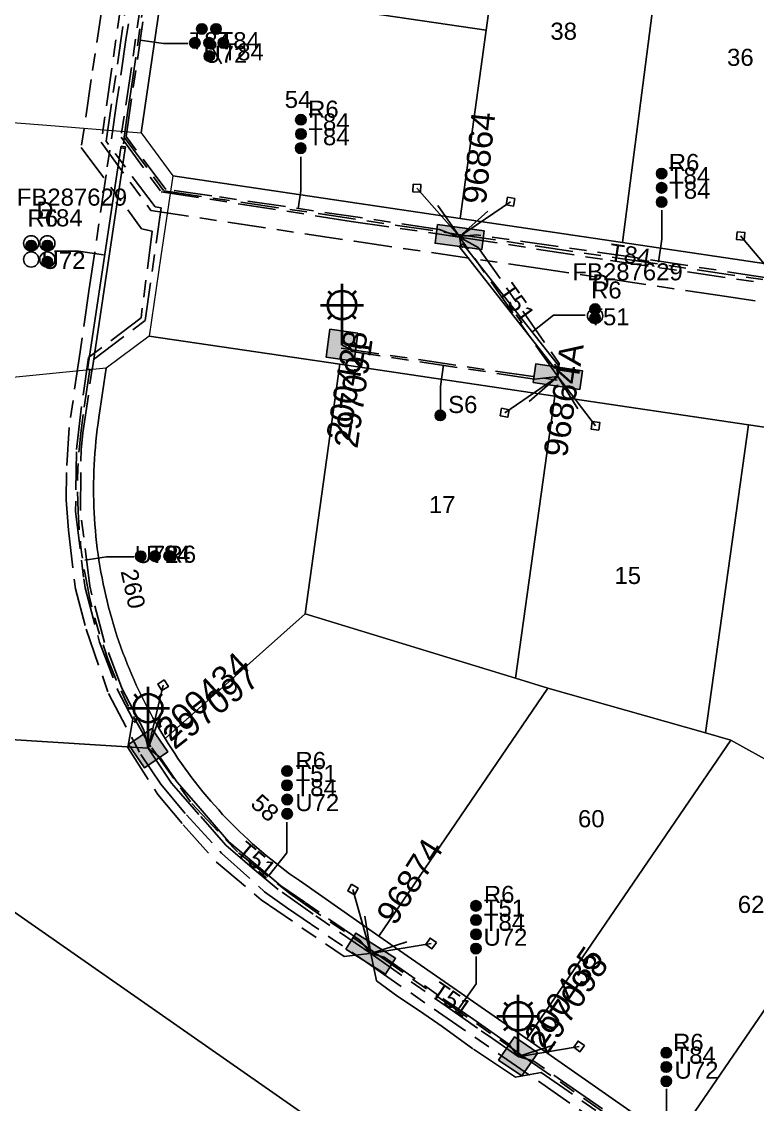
# Model space of a CAD drawing. Header units: metres. Extents: x 282960 to 285195, y 6134329 to 6136665.
# Drawn here: x 283274.2 to 283351.6, y 6135811.4 to 6135925.4 of the extents above; entities that cross this region are included whole.
import ezdxf
from ezdxf.enums import TextEntityAlignment as Align

# ---------------------------------------------------------------- set-up
doc = ezdxf.new("R2010")
doc.units = ezdxf.units.M
doc.linetypes.add('Cable Exist UG', pattern=[8.2, 4, -1.2, 1.8, -1.2])
doc.layers.get('0').update_dxf_attribs({"color": 6})
doc.layers.add('Cadastre Land Parcels_SP_EXT', color=9, linetype='Continuous', lineweight=5)
doc.layers.add('Cadastre Roads_SP_EXT', color=9, linetype='Continuous', lineweight=5)
for name, color, linetype in [('Duct_SP_EXT', 7, 'Continuous'), ('Equip_SP_SL_EXT', 7, 'Continuous'), ('Mains_HV_EXT', 7, 'Continuous'), ('Mains_LV_EXT', 7, 'Continuous'), ('Mains_SL_EXT', 7, 'Continuous'), ('Services_SP_EXT', 7, 'Continuous'), ('SupportsUG_SP_LV_EXT', 7, 'Continuous'), ('SupportsUG_SP_LV_SL_EXT', 7, 'Continuous'), ('Trench_SP_EXT', 7, 'Continuous')]:
    doc.layers.add(name, color=color, linetype=linetype)
doc.styles.add('COLUMN_LABEL', font='arial.ttf')
doc.styles.add('iecARIAL', font='arial.ttf', dxfattribs={"height": 2})
doc.styles.add('POLE_LABEL', font='arial.ttf')
doc.styles.get("Standard").update_dxf_attribs({"font": 'arial.ttf'})

# ---------------------------------------------------------------- blocks, each defined once
blk = doc.blocks.new('COLUMN_EXT')
blk.add_hatch(color=256).paths.add_polyline_path([(-1.49, 1.48), (-1.49, -1.49), (1.48, -1.49), (1.48, 1.48)])
blk.add_lwpolyline([(-1.49, -1.49), (1.48, -1.49), (1.48, 1.48), (-1.49, 1.48)], close=True)
for tag, height, style, flags, p in [('ASSET_NUM', 2.5, 'COLUMN_LABEL', 8, (2, 2)), ('STRUCTURE_PLANT_NUMBER', 0.2, 'POLE_LABEL', 9, (1.81, 0.03)), ('STREET_CODE', 0.2, 'COLUMN_LABEL', 9, (1.81, -0.2))]:
    blk.add_attdef(tag, text='', height=height, dxfattribs=dict(style=style, flags=flags)).set_placement(p, align=Align.MIDDLE_LEFT)
at = {"flags": 9}
for tag, p in [('COLUMN_TYPE', (1.81, -0.4)), ('OWNED_BY', (1.81, -0.6)), ('STATE', (1.81, -0.8)), ('USAGE', (1.81, -1)), ('LEGEND', (1.81, -1.2)), ('STREETNAME', (1.81, -1.6)), ('SUBURB', (1.81, -1.8)), ('LOCATION', (1.81, -1.4)), ('NOTES', (1.81, -2))]:
    blk.add_attdef(tag, text='', height=0.2, dxfattribs=at).set_placement(p, align=Align.MIDDLE_LEFT)
at = {"flags": 1}
blk.add_attdef('Z', (1.81, -2.35), '', height=0.2, dxfattribs=at)
blk = doc.blocks.new('PILLAR_EXT')
blk.add_hatch(color=256).paths.add_polyline_path([(-2.475, 0.99), (-2.475, -0.99), (2.475, -0.99), (2.475, 0.99)])
blk.add_lwpolyline([(-2.475, -0.99), (2.475, -0.99), (2.475, 0.99), (-2.475, 0.99)], close=True)
at = {"style": 'iecARIAL', "flags": 8}
blk.add_attdef('ASSET_NUM', (1.5, 3.5), '', height=2.5, dxfattribs=at)
for tag, p, flags in [('OWNED_BY', (0, -0.2), 9), ('STATE', (0, -0.4), 9), ('SUPPORT_TYPE', (0, -0.6), 9), ('USAGE', (0, -0.8), 9), ('LEGEND', (0, -1), 9), ('LOCATION', (0, -1.2), 9), ('STREETNAME', (0, -1.8), 9), ('SUBURB', (0, -2), 1), ('NOTES', (0, -1.4), 9), ('PARENT', (0, -1.6), 9)]:
    blk.add_attdef(tag, p, '', height=0.2, dxfattribs=dict(flags=flags))
blk = doc.blocks.new('DUCT_EXT')
blk.add_circle((0, 0.8), 0.8)
at = {"flags": 1}
blk.add_attdef('Z', (0, 0), '', height=0.2, dxfattribs=at)
at = {"flags": 9}
for tag, p in [('DUCT_CODE', (0, 0)), ('XSECT_TYPE', (0, -0.2)), ('STATE', (0, -0.6)), ('FB_REFERENCE', (0, -0.4)), ('NOTES', (0, -0.8))]:
    blk.add_attdef(tag, text='', height=0.2, dxfattribs=at).set_placement(p, align=Align.MIDDLE_LEFT)
blk = doc.blocks.new('SL_LANTERN_EXT')
at = {"lineweight": 40}
for p, q in [((0, 1.97), (0, 6.47)), ((-1.46, 5.68), (-1.06, 5.28)), ((1.46, 5.68), (1.06, 5.28)), ((-2.25, 4.22), (2.25, 4.22)), ((-1.46, 2.76), (-1.06, 3.16)), ((0, 0), (0, 2.72)), ((1.46, 2.76), (1.06, 3.16))]:
    blk.add_line(p, q, dxfattribs=at)
blk.add_circle((0, 4.22), 1.5, dxfattribs=at)
at = {"style": 'iecARIAL', "flags": 8}
blk.add_attdef('ASSET_NUM', (1.5, 1.5), '', height=2.5, dxfattribs=at)
for tag, p, height, flags in [('CONSTRUCTED_VOLTAGE', (0.98, -0.65), 0.2, 9), ('CONTROL_TYPE', (0.98, -0.85), 0.2, 9), ('LANTERN_PURPOSE', (0.98, -1.05), 0.2, 9), ('LANTERN_TYPE', (0.98, -1.25), 0.2, 9), ('LNUMBER', (2.18, -3.25), 2.5, 8), ('OPERATING_VOLTAGE', (0.98, -1.65), 0.2, 9), ('ORIENTATION', (0.98, -1.85), 0.2, 9), ('OWNED_BY', (0.98, -2.05), 0.2, 9), ('STATE', (0.98, -2.25), 0.2, 9), ('NO_PHASES', (0.98, -1.45), 0.2, 9), ('USAGE', (0.98, -2.45), 0.2, 9), ('CEXIST', (0.98, -2.65), 0.2, 9), ('CNEW', (0.98, -2.85), 0.2, 9), ('CNUMBER', (0.98, -3.05), 0.2, 9), ('CREMOVE', (0.98, -3.25), 0.2, 9), ('CREPLACE', (0.98, -3.45), 0.2, 9), ('LKINGHEIGHT', (0.98, -3.65), 0.2, 9), ('LBRACKET', (0.98, -3.85), 0.2, 9), ('LBRACKETVOCAB', (0.98, -4.05), 0.2, 9), ('LCATEGORY', (0.98, -4.25), 0.2, 9), ('LCHARGE1', (0.98, -4.45), 0.2, 9), ('LCHARGE1PERCENT', (0.98, -4.65), 0.2, 9), ('LCHARGE2', (0.98, -4.85), 0.2, 9), ('LCHARGE2PERCENT', (0.98, -5.05), 0.2, 9), ('LCHARGE3', (0.98, -5.25), 0.2, 9), ('LCHARGE3PERCENT', (0.98, -5.45), 0.2, 9), ('LEXIST', (0.98, -5.65), 0.2, 9), ('LLAMP', (0.98, -5.85), 0.2, 9), ('LLAMPVOCAB', (0.98, -6.05), 0.2, 9), ('LMAST', (0.98, -6.25), 0.2, 9), ('LMASTVOCAB', (0.98, -6.45), 0.2, 9), ('LNEW', (0.98, -6.65), 0.2, 9), ('LANTNUMBER', (0.98, -6.85), 0.2, 9), ('LOUTREACH', (0.98, -7.25), 0.2, 9), ('LOUTREACHVOCAB', (0.98, -7.45), 0.2, 9), ('LRATECODE', (0.98, -7.65), 0.2, 9), ('LREMOVE', (0.98, -7.85), 0.2, 9), ('LREPLACE', (0.98, -8.05), 0.2, 9), ('STREETNAME', (0.98, -9.25), 0.2, 9), ('LTYPE', (0.98, -8.25), 0.2, 9), ('LTYPEVOCAB', (0.98, -8.45), 0.2, 9), ('LEGEND', (0.98, -8.65), 0.2, 9), ('LOCATION', (0.98, -8.85), 0.2, 9), ('NOTES', (0.98, -9.05), 0.2, 9), ('SUBURB', (0.98, -9.45), 0.2, 1)]:
    blk.add_attdef(tag, p, '', height=height, dxfattribs=dict(flags=flags))
blk = doc.blocks.new('CCP_EXT')
at = {"flags": 9}
for tag, p in [('STATE', (0, -1.8)), ('LEGEND', (0, -1.4)), ('LIFE_SUPPORT', (0, -1.6)), ('NOTES', (0, -2))]:
    blk.add_attdef(tag, text='', height=0.2, dxfattribs=at).set_placement(p, align=Align.MIDDLE_LEFT)
blk.add_wipeout([(0, 0.57), (0.57, 0), (0, -0.57), (-0.57, 0)])
blk.add_lwpolyline([(-0.57, 0), (0, 0.57), (0.57, 0), (0, -0.57), (-0.57, 0)])
at = {"flags": 1}
blk.add_attdef('Z', (0, 0), '', height=0.2, dxfattribs=at)
at = {"flags": 9}
for tag, p in [('CCP_TYPE', (0, 0)), ('CONSTRUCTED_VOLTAGE', (0, -0.2)), ('OPERATING_VOLTAGE', (0, -0.6)), ('ORIENTATION', (0, -0.8)), ('OWNED_BY', (0, -1)), ('NO_PHASES', (0, -0.4)), ('USAGE', (0, -1.2))]:
    blk.add_attdef(tag, text='', height=0.2, dxfattribs=at).set_placement(p, align=Align.MIDDLE_LEFT)
blk = doc.blocks.new('CABLE_LARGE_EXT')
h = blk.add_hatch(color=256)
edge = h.paths.add_edge_path()
edge.add_arc((0, 0.55), 0.55, 0, 360)
blk.add_circle((0, 0.55), 0.55)
at = {"flags": 1}
blk.add_attdef('Z', (0, 0), '', height=0.2, dxfattribs=at)
at = {"flags": 9}
for tag, p in [('COND_CODE', (0, 0)), ('STATE', (0, -0.4)), ('XSECT_SIZE', (0, -0.6)), ('FB_REFERENCE', (0, -0.2)), ('NOTES', (0, -0.8))]:
    blk.add_attdef(tag, text='', height=0.2, dxfattribs=at).set_placement(p, align=Align.MIDDLE_LEFT)

msp = doc.modelspace()

# ---------------------------------------------------------------- linework, layer by layer
at = {"layer": 'Cadastre Land Parcels_SP_EXT', "linetype": 'Continuous'}
for points in [[(283325.78, 6135944.35), (283292, 6135949.36), (283289.1, 6135929.57), (283323.08, 6135924.54), (283325.78, 6135944.35)], [(283342.56, 6135941.87), (283325.78, 6135944.35), (283323.08, 6135924.54), (283320.37, 6135904.72), (283337.43, 6135902.19), (283342.56, 6135941.87)], [(283337.43, 6135902.19), (283354.45, 6135899.67), (283359.33, 6135939.38), (283342.56, 6135941.87), (283337.43, 6135902.19)], [(283323.08, 6135924.54), (283289.1, 6135929.57), (283286.77, 6135913.74), (283290.12, 6135909.2), (283320.37, 6135904.72), (283323.08, 6135924.54)], [(283304.04, 6135863.08), (283307.7, 6135889.36), (283287.62, 6135892.33), (283283.1, 6135888.95), (283282.34, 6135883.77), (283282.25, 6135883.15), (283282.17, 6135882.52), (283282.09, 6135881.9), (283282.02, 6135881.27), (283281.97, 6135880.65), (283281.91, 6135880.02), (283281.87, 6135879.39), (283281.83, 6135878.76), (283281.81, 6135878.14), (283281.79, 6135877.51), (283281.77, 6135876.88), (283281.77, 6135876.25), (283281.77, 6135875.62), (283281.79, 6135874.99), (283281.81, 6135874.36), (283281.83, 6135873.73), (283281.87, 6135873.11), (283281.91, 6135872.48), (283281.97, 6135871.85), (283282.03, 6135871.23), (283282.09, 6135870.6), (283282.17, 6135869.98), (283282.25, 6135869.35), (283282.34, 6135868.73), (283282.44, 6135868.11), (283282.55, 6135867.49), (283282.67, 6135866.87), (283282.79, 6135866.25), (283282.92, 6135865.64), (283283.06, 6135865.02), (283283.2, 6135864.41), (283283.36, 6135863.8), (283283.52, 6135863.19), (283283.69, 6135862.59), (283283.87, 6135861.98), (283284.05, 6135861.38), (283284.24, 6135860.78), (283284.44, 6135860.19), (283284.65, 6135859.59), (283284.87, 6135859), (283285.09, 6135858.41), (283285.32, 6135857.83), (283285.56, 6135857.25), (283285.8, 6135856.67), (283286.05, 6135856.09), (283286.31, 6135855.52), (283286.58, 6135854.95), (283286.85, 6135854.38), (283287.13, 6135853.82), (283287.42, 6135853.26), (283287.72, 6135852.7), (283288.02, 6135852.15), (283288.33, 6135851.6), (283288.64, 6135851.06), (283288.97, 6135850.52), (283289.3, 6135849.98), (283304.04, 6135863.08)], [(283304.04, 6135863.08), (283326.18, 6135856.32), (283330.32, 6135886.01), (283307.7, 6135889.36), (283304.04, 6135863.08)], [(283350.68, 6135883), (283330.32, 6135886.01), (283326.18, 6135856.32), (283329.59, 6135855.28), (283346.16, 6135850.55), (283350.68, 6135883)], [(283368.66, 6135880.34), (283350.68, 6135883), (283346.16, 6135850.55), (283348.83, 6135849.79), (283363.27, 6135841.8), (283368.66, 6135880.34)], [(283329.59, 6135855.28), (283326.18, 6135856.32), (283304.04, 6135863.08), (283289.3, 6135849.98), (283289.63, 6135849.45), (283289.96, 6135848.92), (283290.31, 6135848.39), (283290.66, 6135847.87), (283291.02, 6135847.35), (283291.38, 6135846.84), (283291.75, 6135846.33), (283292.13, 6135845.83), (283292.51, 6135845.33), (283292.9, 6135844.83), (283293.29, 6135844.35), (283293.7, 6135843.86), (283294.1, 6135843.38), (283294.52, 6135842.91), (283294.94, 6135842.44), (283295.36, 6135841.98), (283295.8, 6135841.52), (283296.23, 6135841.07), (283296.68, 6135840.62), (283297.12, 6135840.18), (283297.58, 6135839.75), (283298.04, 6135839.32), (283298.5, 6135838.89), (283298.97, 6135838.48), (283299.45, 6135838.06), (283299.93, 6135837.66), (283300.42, 6135837.26), (283300.91, 6135836.87), (283301.4, 6135836.48), (283301.91, 6135836.1), (283302.41, 6135835.73), (283302.92, 6135835.36), (283303.44, 6135835), (283311.81, 6135829.17), (283329.59, 6135855.28)], [(283346.16, 6135850.55), (283329.59, 6135855.28), (283311.81, 6135829.17), (283327.37, 6135818.33), (283348.83, 6135849.79), (283346.16, 6135850.55)], [(283363.27, 6135841.8), (283348.83, 6135849.79), (283327.37, 6135818.33), (283342.89, 6135807.49), (283365.5, 6135840.57), (283363.27, 6135841.8)], [(283342.89, 6135807.49), (283356.48, 6135798), (283379.09, 6135831.08), (283374.1, 6135834.56), (283365.5, 6135840.57), (283342.89, 6135807.49)]]:
    msp.add_lwpolyline(points, close=True, dxfattribs=at)
msp.add_lwpolyline([(283439.35, 6135715.85), (283253.22, 6135845.78), (283253.22, 6135845.78), (283243.64, 6135852.47), (283233.01, 6135859.89), (283219.92, 6135869.03), (283205.02, 6135767.79)], dxfattribs=at)
msp.add_lwpolyline([(283439.35, 6135715.85), (283253.22, 6135845.78), (283253.22, 6135845.78), (283243.64, 6135852.47), (283233.01, 6135859.89), (283219.92, 6135869.03), (283205.02, 6135767.79)], dxfattribs=at)
at = {"layer": 'Cadastre Roads_SP_EXT', "linetype": 'Continuous'}
msp.add_lwpolyline([(283269.48, 6135932.82), (283266.91, 6135915.32), (283276.84, 6135914.53), (283286.77, 6135913.74), (283289.09, 6135929.57)], dxfattribs=at)
at = {"layer": 'Duct_SP_EXT'}
for p, q in [((283284.64, 6135912.15), (283281.15, 6135888.83)), ((283285.11, 6135912.07), (283281.62, 6135888.76)), ((283284.67, 6135912.34), (283284.64, 6135912.15)), ((283284.64, 6135912.15), (283284.88, 6135912.11)), ((283284.67, 6135912.34), (283284.9, 6135912.3)), ((283285.11, 6135912.07), (283284.88, 6135912.11)), ((283285.14, 6135912.27), (283284.9, 6135912.3)), ((283285.14, 6135912.27), (283285.11, 6135912.07)), ((283320.24, 6135901.75), (283320.43, 6135901.9)), ((283320.24, 6135901.75), (283330.33, 6135888.92)), ((283320.62, 6135902.05), (283320.43, 6135901.9)), ((283320.62, 6135902.05), (283330.71, 6135889.22)), ((283281.15, 6135888.83), (283281.38, 6135888.8)), ((283330.33, 6135888.92), (283330.52, 6135889.07)), ((283330.71, 6135889.22), (283330.52, 6135889.07)), ((283281.62, 6135888.76), (283281.38, 6135888.8))]:
    msp.add_line(p, q, dxfattribs=at)
for points in [[(283291.71, 6135923.12), (283289.15, 6135923.12), (283286.68, 6135923.48)], [(283295.25, 6135920.98), (283294.25, 6135922.71)], [(283303.6, 6135911.21), (283303.6, 6135907.66), (283303.31, 6135905.74)], [(283341.57, 6135905.6), (283341.57, 6135902.53), (283341.21, 6135900.12)], [(283277.65, 6135901.28), (283280.18, 6135901.28), (283282.83, 6135900.87)], [(283333.51, 6135894.52), (283330.19, 6135894.52), (283328, 6135892.81)], [(283318.28, 6135884.47), (283318.28, 6135887.04), (283318.61, 6135889.32)], [(283286.06, 6135869.09), (283283.12, 6135869.09), (283280.85, 6135868.75)], [(283302.12, 6135841.16), (283302.12, 6135837.93), (283300.24, 6135835.58)], [(283322.02, 6135827.03), (283322.02, 6135824.12), (283320.18, 6135821.49)], [(283342.06, 6135813.07), (283342.06, 6135810.49), (283340.05, 6135807.62)]]:
    msp.add_lwpolyline(points, dxfattribs=at)
at = {"layer": 'Mains_LV_EXT', "linetype": 'Cable Exist UG'}
msp.add_lwpolyline([(283330.63, 6135888.07), (283320.3, 6135902.76)], dxfattribs=at)
at = {"layer": 'Mains_SL_EXT', "linetype": 'Cable Exist UG'}
for points in [[(283320.3, 6135902.76), (283322.26, 6135901.67), (283330.76, 6135889.46), (283330.63, 6135888.07)], [(283330.63, 6135888.07), (283328.16, 6135887.81), (283309.41, 6135890.64), (283307.92, 6135891.38)]]:
    msp.add_lwpolyline(points, dxfattribs=at)
at = {"layer": 'Services_SP_EXT'}
msp.add_lwpolyline([(283257.39, 6135850.86), (283287.53, 6135848.95)], dxfattribs=at)
at = {"layer": 'Trench_SP_EXT', "linetype": 'Cable Exist UG'}
for points in [[(283289.26, 6135942.38), (283287.41, 6135929.82), (283285.69, 6135918.09), (283285.39, 6135916.07), (283285.39, 6135916.07), (283284.99, 6135913.29)], [(283285.02, 6135913.52), (283284.99, 6135913.29), (283284.93, 6135912.56)], [(283320.29, 6135902.81), (283317.63, 6135906.64)], [(283320.29, 6135902.81), (283323.56, 6135905.76)], [(283320.29, 6135902.81), (283320.43, 6135901.9), (283320.65, 6135901.62)], [(283307.84, 6135891.05), (283330.57, 6135887.69)], [(283330.28, 6135889.37), (283330.52, 6135889.07), (283330.63, 6135888.07)], [(283330.63, 6135888.07), (283327.04, 6135884.98)], [(283330.63, 6135888.07), (283333.09, 6135884.1)], [(283287.51, 6135848.94), (283289.19, 6135853.34)], [(283310.94, 6135827.32), (283310.17, 6135832.1)], [(283310.94, 6135827.32), (283315.13, 6135828.69)], [(283326.46, 6135816.5), (283330.69, 6135817.84)]]:
    msp.add_lwpolyline(points, dxfattribs=at)
msp.add_lwpolyline([(283281.38, 6135888.8), (283280.69, 6135884.09), (283280.69, 6135884.09, 0.178161), (283287.79, 6135849.09)], format="xyb", dxfattribs=at)

# ---------------------------------------------------------------- block references
at = {"layer": 'Duct_SP_EXT'}
for name, p in [('CABLE_LARGE_EXT', (283293.17, 6135924.12)), ('CABLE_LARGE_EXT', (283294.67, 6135924.12)), ('CABLE_LARGE_EXT', (283292.43, 6135922.65)), ('CABLE_LARGE_EXT', (283293.93, 6135922.65)), ('CABLE_LARGE_EXT', (283295.43, 6135922.65)), ('CABLE_LARGE_EXT', (283293.95, 6135921.26)), ('CABLE_LARGE_EXT', (283303.59, 6135914.56)), ('CABLE_LARGE_EXT', (283303.6, 6135913.06)), ('CABLE_LARGE_EXT', (283303.57, 6135911.56)), ('CABLE_LARGE_EXT', (283341.55, 6135908.89)), ('CABLE_LARGE_EXT', (283341.55, 6135907.39)), ('CABLE_LARGE_EXT', (283341.55, 6135905.89)), ('DUCT_EXT', (283275.21, 6135901.3)), ('DUCT_EXT', (283276.91, 6135901.3)), ('CABLE_LARGE_EXT', (283275.21, 6135901.3)), ('CABLE_LARGE_EXT', (283276.91, 6135901.3)), ('DUCT_EXT', (283275.21, 6135899.6)), ('DUCT_EXT', (283276.91, 6135899.6)), ('CABLE_LARGE_EXT', (283276.91, 6135899.6)), ('CABLE_LARGE_EXT', (283334.55, 6135894.62)), ('DUCT_EXT', (283334.55, 6135893.67)), ('CABLE_LARGE_EXT', (283334.55, 6135893.67)), ('CABLE_LARGE_EXT', (283318.26, 6135883.43)), ('CABLE_LARGE_EXT', (283286.73, 6135868.6)), ('CABLE_LARGE_EXT', (283288.23, 6135868.61)), ('CABLE_LARGE_EXT', (283289.73, 6135868.63)), ('CABLE_LARGE_EXT', (283302.14, 6135845.99)), ('CABLE_LARGE_EXT', (283302.13, 6135844.49)), ('CABLE_LARGE_EXT', (283302.15, 6135842.99)), ('CABLE_LARGE_EXT', (283302.15, 6135841.49)), ('CABLE_LARGE_EXT', (283322.01, 6135831.8)), ('CABLE_LARGE_EXT', (283322.02, 6135830.3)), ('CABLE_LARGE_EXT', (283322.03, 6135828.8)), ('CABLE_LARGE_EXT', (283322.01, 6135827.3)), ('CABLE_LARGE_EXT', (283342.04, 6135816.33)), ('CABLE_LARGE_EXT', (283342.04, 6135814.83)), ('CABLE_LARGE_EXT', (283342.04, 6135813.33))]:
    msp.add_blockref(name, p, dxfattribs=at)
at = {"layer": 'Equip_SP_SL_EXT'}
ref = msp.add_blockref('SL_LANTERN_EXT', (283307.92, 6135891.38), dxfattribs=at)
ref.add_attrib('ASSET_NUM', '200428', dxfattribs={"layer": '0', "height": 2.5, "rotation": 80.3332, "style": 'iecARIAL'}).set_placement((283309.42, 6135892.88), align=Align.MIDDLE_RIGHT)
ref = msp.add_blockref('SL_LANTERN_EXT', (283287.51, 6135848.94), dxfattribs=at)
ref.add_attrib('ASSET_NUM', '200434', dxfattribs={"layer": '0', "height": 2.5, "rotation": 42.7061, "style": 'iecARIAL'}).set_placement((283289.01, 6135850.44), align=Align.MIDDLE_LEFT)
ref = msp.add_blockref('SL_LANTERN_EXT', (283326.46, 6135816.5), dxfattribs=at)
ref.add_attrib('ASSET_NUM', '200435', dxfattribs={"layer": '0', "height": 2.5, "rotation": 55.6324, "style": 'iecARIAL'}).set_placement((283327.96, 6135818), align=Align.MIDDLE_LEFT)
at = {"layer": 'SupportsUG_SP_LV_EXT'}
ref = msp.add_blockref('PILLAR_EXT', (283320.3, 6135902.76), dxfattribs=dict(at, rotation=172.2348339229951))
ref.add_attrib('ASSET_NUM', '96864', dxfattribs={"layer": '0', "height": 2.5, "rotation": 83.9825, "style": 'iecARIAL'}).set_placement((283321.8, 6135906.26), align=Align.MIDDLE_LEFT)
ref = msp.add_blockref('PILLAR_EXT', (283330.63, 6135888.07), dxfattribs=dict(at, rotation=351.469234309247))
ref.add_attrib('ASSET_NUM', '96864A', dxfattribs={"layer": '0', "height": 2.5, "rotation": 81.4461, "style": 'iecARIAL'}).set_placement((283332.13, 6135891.57), align=Align.MIDDLE_RIGHT)
ref = msp.add_blockref('PILLAR_EXT', (283310.94, 6135827.32), dxfattribs=dict(at, rotation=327.7487294497566))
ref.add_attrib('ASSET_NUM', '96874', dxfattribs={"layer": '0', "height": 2.5, "rotation": 57.7835, "style": 'iecARIAL'}).set_placement((283312.44, 6135830.82), align=Align.MIDDLE_LEFT)
at = {"layer": 'SupportsUG_SP_LV_SL_EXT'}
ref = msp.add_blockref('COLUMN_EXT', (283307.92, 6135891.38), dxfattribs=dict(at, rotation=352.3331955932637))
ref.add_attrib('ASSET_NUM', '297091', dxfattribs={"layer": '0', "height": 2.5, "rotation": 82.0284, "style": 'COLUMN_LABEL'}).set_placement((283309.92, 6135892.13), align=Align.MIDDLE_RIGHT)
ref = msp.add_blockref('COLUMN_EXT', (283287.53, 6135848.95), dxfattribs=dict(at, rotation=304.1466288170173))
ref.add_attrib('ASSET_NUM', '297097', dxfattribs={"layer": '0', "height": 2.5, "rotation": 38.1366, "style": 'COLUMN_LABEL'}).set_placement((283289.53, 6135849.7), align=Align.MIDDLE_LEFT)
ref = msp.add_blockref('COLUMN_EXT', (283326.46, 6135816.5), dxfattribs=dict(at, rotation=145.6418492371006))
ref.add_attrib('ASSET_NUM', '297098', dxfattribs={"layer": '0', "height": 2.5, "rotation": 55.6324, "style": 'COLUMN_LABEL'}).set_placement((283328.46, 6135817.25), align=Align.MIDDLE_LEFT)

# ---------------------------------------------------------------- texts
at = {"layer": 'Cadastre Land Parcels_SP_EXT'}
for s, p in [('38', (283329.85, 6135923.53)), ('36', (283348.44, 6135920.78)), ('54', (283301.89, 6135916.35)), ('17', (283317.06, 6135873.69)), ('15', (283336.59, 6135866.23)), ('60', (283332.75, 6135840.62)), ('62', (283349.57, 6135831.6))]:
    msp.add_text(s, height=1.8, dxfattribs=at).set_placement(p)
for s, rotation, p in [('260', 282.4041, (283284.61, 6135867.58)), ('58', 317.5183, (283298.18, 6135842.95))]:
    msp.add_text(s, height=1.8, rotation=rotation, dxfattribs=at).set_placement(p)
at = {"layer": 'Duct_SP_EXT'}
for s, p in [('T84', (283291.89, 6135922.52)), ('T84', (283294.94, 6135922.53)), ('T84', (283295.36, 6135921.36)), ('U72', (283293.34, 6135921.1)), ('R6', (283304.35, 6135915.32)), ('T84', (283304.38, 6135913.98)), ('T84', (283304.38, 6135912.42)), ('R6', (283342.31, 6135909.71)), ('T84', (283342.32, 6135908.32)), ('T84', (283342.36, 6135906.79)), ('FB287629', (283273.7, 6135906.06)), ('D', (283275.75, 6135904.69)), ('R6', (283274.82, 6135903.86)), ('T84', (283276.29, 6135903.88)), ('U72', (283276.31, 6135899.4)), ('FB287629', (283332.17, 6135898.2)), ('R6', (283334.13, 6135896.29)), ('D', (283334.26, 6135897.03)), ('T51', (283333.85, 6135893.47)), ('S6', (283319.09, 6135884.23)), ('U72', (283286.1, 6135868.44)), ('T84', (283287.64, 6135868.47)), ('R6', (283289.35, 6135868.47)), ('R6', (283303.02, 6135846.75)), ('T51', (283303.04, 6135845.38)), ('T84', (283303.04, 6135843.88)), ('U72', (283303.01, 6135842.32)), ('R6', (283322.85, 6135832.65)), ('T51', (283322.85, 6135831.21)), ('T84', (283322.85, 6135829.71)), ('U72', (283322.81, 6135828.15)), ('R6', (283342.76, 6135817.08)), ('T84', (283342.92, 6135815.72)), ('U72', (283342.92, 6135814.15))]:
    msp.add_text(s, height=1.8, dxfattribs=at).set_placement(p)
at = {"layer": 'Mains_LV_EXT'}
for s, rotation, p in [('T84', 351.6169, (283335.96, 6135900.32)), ('T51', 305.6103, (283324.34, 6135897.07)), ('T51', 320.2756, (283296.66, 6135837.9)), ('T51', 325.5865, (283317.14, 6135822.98))]:
    msp.add_text(s, height=1.8, rotation=rotation, dxfattribs=at).set_placement(p)

# ---------------------------------------------------------------- next in the draw order: block references
at = {"layer": 'Services_SP_EXT'}
for p, rotation in [((283315.79, 6135907.91), 311.6658945768511), ((283325.65, 6135906.48), 214.4484985391185), ((283349.87, 6135902.87), 311.4858828758739), ((283325.04, 6135884.26), 34.34182157521029), ((283334.59, 6135882.89), 127.6084339559561), ((283289.09, 6135855.57), 256.7037204859598), ((283309.07, 6135834.07), 285.4503814145821), ((283317.29, 6135828.39), 189.6621470925688), ((283332.86, 6135817.55), 189.7335986209057)]:
    msp.add_blockref('CCP_EXT', p, dxfattribs=dict(at, rotation=rotation))

# ---------------------------------------------------------------- next in the draw order: linework, layer by layer
at = {"layer": 'Cadastre Roads_SP_EXT', "linetype": 'Continuous'}
for points in [[(283354.45, 6135899.67), (283337.43, 6135902.19), (283320.37, 6135904.72), (283290.12, 6135909.2), (283288.87, 6135900.76), (283287.62, 6135892.33), (283307.7, 6135889.36), (283330.32, 6135886.01), (283350.68, 6135883), (283368.66, 6135880.34)], [(283342.89, 6135807.49), (283327.37, 6135818.33), (283311.81, 6135829.17), (283303.44, 6135835), (283302.92, 6135835.36), (283302.41, 6135835.73), (283301.91, 6135836.1), (283301.4, 6135836.48), (283300.91, 6135836.87), (283300.42, 6135837.26), (283299.93, 6135837.66), (283299.45, 6135838.06), (283298.97, 6135838.48), (283298.5, 6135838.89), (283298.04, 6135839.32), (283297.58, 6135839.75), (283297.12, 6135840.18), (283296.68, 6135840.62), (283296.23, 6135841.07), (283295.8, 6135841.52), (283295.36, 6135841.98), (283294.94, 6135842.44), (283294.52, 6135842.91), (283294.1, 6135843.38), (283293.7, 6135843.86), (283293.29, 6135844.35), (283292.9, 6135844.83), (283292.51, 6135845.33), (283292.13, 6135845.83), (283291.75, 6135846.33), (283291.38, 6135846.84), (283291.02, 6135847.35), (283290.66, 6135847.87), (283290.31, 6135848.39), (283289.96, 6135848.92), (283289.63, 6135849.45), (283289.3, 6135849.98), (283288.97, 6135850.52), (283288.64, 6135851.06), (283288.33, 6135851.6), (283288.02, 6135852.15), (283287.72, 6135852.7), (283287.42, 6135853.26), (283287.13, 6135853.82), (283286.85, 6135854.38), (283286.58, 6135854.95), (283286.31, 6135855.52), (283286.05, 6135856.09), (283285.8, 6135856.67), (283285.56, 6135857.25), (283285.32, 6135857.83), (283285.09, 6135858.41), (283284.87, 6135859), (283284.65, 6135859.59), (283284.44, 6135860.19), (283284.24, 6135860.78), (283284.05, 6135861.38), (283283.87, 6135861.98), (283283.69, 6135862.59), (283283.52, 6135863.19), (283283.36, 6135863.8), (283283.2, 6135864.41), (283283.06, 6135865.02), (283282.92, 6135865.64), (283282.79, 6135866.25), (283282.67, 6135866.87), (283282.55, 6135867.49), (283282.44, 6135868.11), (283282.34, 6135868.73), (283282.25, 6135869.35), (283282.17, 6135869.98), (283282.09, 6135870.6), (283282.03, 6135871.23), (283281.97, 6135871.85), (283281.91, 6135872.48), (283281.87, 6135873.11), (283281.83, 6135873.73), (283281.81, 6135874.36), (283281.79, 6135874.99), (283281.77, 6135875.62), (283281.77, 6135876.25), (283281.77, 6135876.88), (283281.79, 6135877.51), (283281.81, 6135878.14), (283281.83, 6135878.76), (283281.87, 6135879.39), (283281.91, 6135880.02), (283281.97, 6135880.65), (283282.02, 6135881.27), (283282.09, 6135881.9), (283282.17, 6135882.52), (283282.25, 6135883.15), (283282.34, 6135883.77), (283283.1, 6135888.95), (283272.92, 6135887.92)], [(283253.22, 6135845.78), (283439.35, 6135715.85)]]:
    msp.add_lwpolyline(points, dxfattribs=at)
at = {"layer": 'Mains_HV_EXT', "linetype": 'Cable Exist UG'}
msp.add_lwpolyline([(283287.39, 6135938.46), (283285.22, 6135923.75), (283284.23, 6135917.06), (283283.09, 6135909.31), (283281.32, 6135897.3), (283280.36, 6135890.69), (283279.2, 6135882.71), (283278.93, 6135877.98), (283278.9, 6135875.08), (283279.12, 6135871.89), (283279.87, 6135865.73), (283280.99, 6135861.48), (283283.35, 6135854.7), (283286.75, 6135848.28), (283288.86, 6135845.15), (283291.56, 6135841.93), (283295.25, 6135837.89), (283299.78, 6135833.84), (283302.19, 6135832.11), (283310.87, 6135826.13), (283328.6, 6135813.88), (283351.54, 6135797.84)], dxfattribs=at)
at = {"layer": 'Mains_LV_EXT', "linetype": 'Cable Exist UG'}
for points in [[(283293.82, 6135949.47), (283293.12, 6135949.76), (283286.1, 6135950.97), (283285.47, 6135946.53), (283287.23, 6135944.89), (283282.57, 6135912.73), (283287.8, 6135905.57), (283309.22, 6135902.31), (283327.84, 6135899.58), (283347.43, 6135896.63), (283355.24, 6135895.44), (283356.53, 6135897.33), (283368.97, 6135895.5), (283370.07, 6135893.25), (283372.04, 6135893.02), (283373.53, 6135894.83), (283380.64, 6135893.77), (283384.18, 6135893.15), (283388.29, 6135892.49)], [(283293.67, 6135949.4), (283293.1, 6135949.27), (283287.91, 6135950.11), (283287.5, 6135947.15), (283289.34, 6135944.95), (283284.67, 6135913.27), (283288.88, 6135907.53), (283308.9, 6135904.41), (283320.3, 6135902.76)], [(283282.7, 6135927.21), (283281.54, 6135919.34), (283280.48, 6135912.19), (283286.83, 6135903.64), (283287.94, 6135903.39), (283286.78, 6135894.26), (283281.25, 6135890.08), (283280.42, 6135884.37), (283279.97, 6135880.16), (283279.89, 6135873.91), (283280.75, 6135866.78), (283280.88, 6135865.83), (283282.41, 6135860.1), (283284.32, 6135855.03), (283285.9, 6135851.99), (283285.37, 6135849.02), (283288.53, 6135844.08), (283291.21, 6135840.88), (283294.7, 6135836.95), (283299.41, 6135832.98), (283308.13, 6135827.01), (283310.8, 6135827.32)], [(283320.3, 6135902.76), (283336.18, 6135900.28), (283354.32, 6135897.62)], [(283310.94, 6135827.32), (283304.88, 6135831.48), (283301.2, 6135834.06), (283298.47, 6135836.36), (283295.68, 6135838.72), (283292.87, 6135841.97), (283290.97, 6135844.15), (283289.99, 6135845.28), (283288.44, 6135847.57), (283287.53, 6135848.95)], [(283310.94, 6135827.32), (283318.89, 6135821.77), (283322.57, 6135819.2), (283323.74, 6135818.39), (283326.46, 6135816.5)], [(283310.94, 6135827.32), (283311.56, 6135824.46), (283313.81, 6135822.8), (283316.08, 6135821.3), (283318.46, 6135819.65), (283321.75, 6135817.27), (283324.61, 6135815.37), (283326.17, 6135814.3), (283328.89, 6135814.81), (283338.87, 6135807.84), (283343.85, 6135804.31), (283350.61, 6135799.59), (283355.47, 6135796.22)]]:
    msp.add_lwpolyline(points, dxfattribs=at)
at = {"layer": 'Mains_SL_EXT', "linetype": 'Cable Exist UG'}
for points in [[(283287.53, 6135848.95), (283287.08, 6135850.84), (283285.56, 6135853.73), (283284.75, 6135855.28), (283282.94, 6135860.08), (283281.37, 6135866.01), (283280.39, 6135873.97), (283280.46, 6135880.34), (283280.65, 6135882.16), (283281.77, 6135889.87), (283287.22, 6135893.98), (283288.89, 6135905.83), (283288.24, 6135905.93), (283283.09, 6135912.84), (283287.97, 6135945.98), (283289.74, 6135947.68)], [(283320.3, 6135902.76), (283318.18, 6135903.57), (283294.23, 6135907.11), (283289.39, 6135907.76), (283285.19, 6135913.35), (283290.01, 6135946.12), (283289.74, 6135947.68)], [(283354.32, 6135897.62), (283352.43, 6135898.5), (283338.78, 6135900.61), (283322.09, 6135902.99), (283320.29, 6135902.81)], [(283310.94, 6135827.32), (283309.8, 6135828.72), (283304.02, 6135832.72), (283301.48, 6135834.47), (283298.65, 6135836.86), (283296.02, 6135839.08), (283294.9, 6135840.38), (283292.77, 6135842.85), (283290.55, 6135845.41), (283289.11, 6135847.5), (283288.79, 6135847.96), (283287.53, 6135848.95)], [(283310.94, 6135827.32), (283312.36, 6135826.96), (283318.54, 6135822.58), (283320.14, 6135821.52), (283321.68, 6135820.45), (283324.89, 6135818.2), (283325.49, 6135817.79), (283326.46, 6135816.5)], [(283355.47, 6135796.22), (283354.31, 6135797.66), (283347.32, 6135802.55), (283342.04, 6135806.25), (283333.5, 6135812.25), (283328.11, 6135815.99), (283326.46, 6135816.5)]]:
    msp.add_lwpolyline(points, dxfattribs=at)
at = {"layer": 'Services_SP_EXT'}
for points in [[(283320.29, 6135902.81), (283315.79, 6135907.91)], [(283320.29, 6135902.81), (283325.65, 6135906.48)], [(283354.32, 6135897.62), (283349.87, 6135902.87)], [(283330.63, 6135888.07), (283325.04, 6135884.26)], [(283330.63, 6135888.07), (283334.59, 6135882.89)], [(283287.53, 6135848.95), (283289.09, 6135855.57)], [(283310.94, 6135827.32), (283309.07, 6135834.07)], [(283310.94, 6135827.32), (283317.29, 6135828.39)], [(283326.44, 6135816.46), (283332.86, 6135817.55)]]:
    msp.add_lwpolyline(points, dxfattribs=at)
at = {"layer": 'Trench_SP_EXT', "linetype": 'Cable Exist UG'}
for points in [[(283284.99, 6135913.29), (283289.17, 6135907.62), (283320.13, 6135903.04)], [(283320.13, 6135903.04), (283337.18, 6135900.51), (283354.21, 6135897.99), (283354.31, 6135897.97)], [(283287.91, 6135849), (283292.11, 6135843.13), (283297.01, 6135837.93), (283302.42, 6135833.63), (283310.84, 6135827.78), (283311.08, 6135827.61)], [(283311.08, 6135827.61), (283326.4, 6135816.94), (283326.61, 6135816.78)], [(283326.61, 6135816.78), (283341.91, 6135806.1), (283355.51, 6135796.61), (283355.66, 6135796.5)]]:
    msp.add_lwpolyline(points, dxfattribs=at)

doc.saveas('drawing.dxf')
